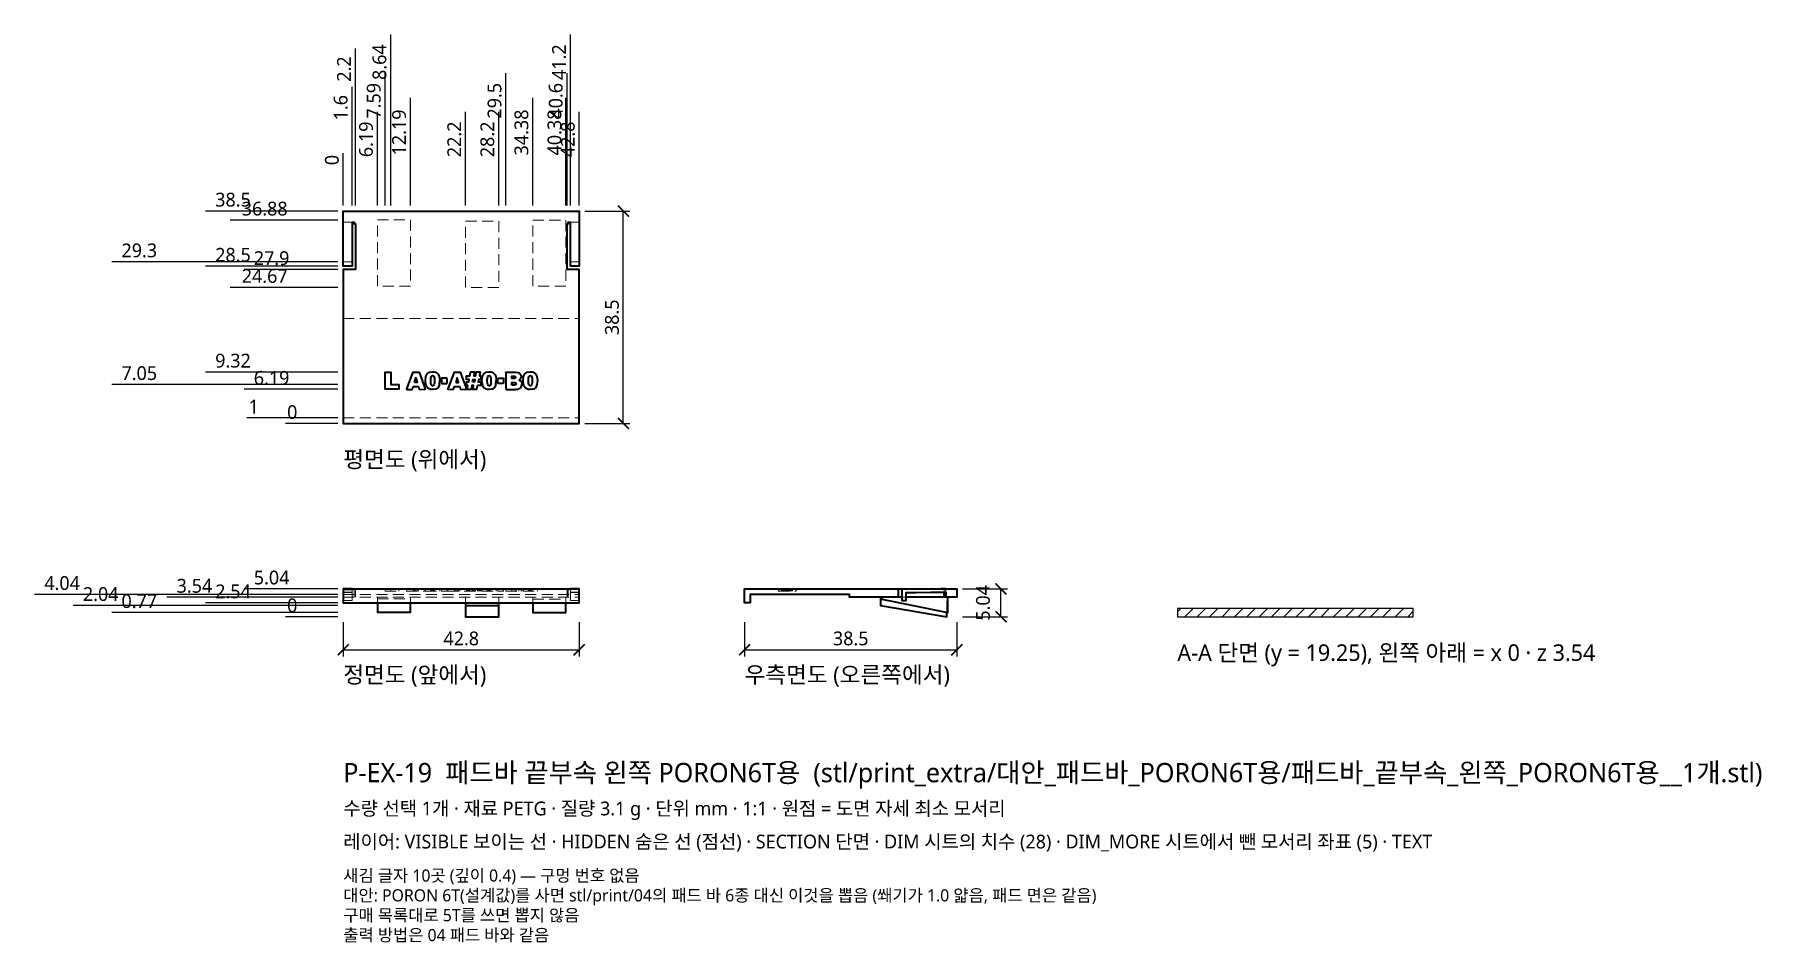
# Model space of a CAD drawing. Header units: millimetres. Extents: x -56 to 257, y -59 to 106.
import ezdxf

# ---------------------------------------------------------------- set-up
doc = ezdxf.new("R2010")
doc.units = ezdxf.units.MM
doc.linetypes.add('HIDDEN', pattern=[3, 2, -1])
for name, color, linetype, lineweight in [('DIM', 4, 'CONTINUOUS', 13), ('DIM_MORE', 3, 'CONTINUOUS', 13), ('HIDDEN', 8, 'HIDDEN', 18), ('SECTION', 5, 'CONTINUOUS', 25), ('TEXT', 7, 'CONTINUOUS', 18), ('VISIBLE', 7, 'CONTINUOUS', 35)]:
    doc.layers.add(name, color=color, linetype=linetype, lineweight=lineweight)
doc.styles.add('KR', font='malgun.ttf')
doc.dimstyles.new('TOCCATA', dxfattribs={"dimtxt": 2.5, "dimasz": 2, "dimexe": 1.2, "dimexo": 1, "dimgap": 0.8, "dimtad": 1, "dimdsep": 46, "dimtxsty": 'KR', "dimblk": 'ARCHTICK', "dimcen": 2.5, "dimazin": 3, "dimtfac": 0.5, "dimtmove": 2, "dimatfit": 3})

# ---------------------------------------------------------------- blocks, each defined once
blk = doc.blocks.new('_ARCHTICK')
at = {"color": 0, "linetype": 'BYBLOCK', "const_width": 0.15}
blk.add_lwpolyline([(-0.5, -0.5), (0.5, 0.5)], dxfattribs=at)
blk = doc.blocks.new('*D6')
for p, q in [((1.6, 84.54), (1.6, 96.04)), ((1.6, 80.54), (1.6, 84.54)), ((1.6, 74.54), (1.6, 80.54))]:
    blk.add_line(p, q)
at = {"layer": 'Defpoints'}
for p in [(1.6, 88.54), (1.6, 73.54), (0, 35.04)]:
    blk.add_point(p, dxfattribs=at)
at = {"layer": 'DIM', "insert": (-0.45, 92.29), "char_height": 2.5, "attachment_point": 5, "rotation": 90, "style": 'KR'}
blk.add_mtext('1.6', dxfattribs=at)
blk = doc.blocks.new('*D9')
for p, q in [((7.59, 84.54), (7.59, 98.54)), ((7.59, 80.54), (7.59, 84.54)), ((7.59, 74.54), (7.59, 80.54))]:
    blk.add_line(p, q)
at = {"layer": 'Defpoints'}
for p in [(7.59, 88.54), (7.59, 73.54), (0, 35.04)]:
    blk.add_point(p, dxfattribs=at)
at = {"layer": 'DIM', "insert": (5.54, 93.54), "char_height": 2.5, "attachment_point": 5, "rotation": 90, "style": 'KR'}
blk.add_mtext('7.59', dxfattribs=at)
blk = doc.blocks.new('*D17')
for p, q in [((40.6, 84.54), (40.6, 98.54)), ((40.6, 80.54), (40.6, 84.54)), ((40.6, 74.54), (40.6, 80.54))]:
    blk.add_line(p, q)
at = {"layer": 'Defpoints'}
for p in [(40.6, 88.54), (40.6, 73.54), (0, 35.04)]:
    blk.add_point(p, dxfattribs=at)
at = {"layer": 'DIM', "insert": (38.55, 93.54), "char_height": 2.5, "attachment_point": 5, "rotation": 90, "style": 'KR'}
blk.add_mtext('40.6', dxfattribs=at)

msp = doc.modelspace()

# ---------------------------------------------------------------- hatches: boundary and pattern name
at = {"layer": 'SECTION'}
h = msp.add_hatch(dxfattribs=at)
h.set_pattern_fill('ANSI31', scale=0.5)
h.paths.add_polyline_path([(194.1, 1.5), (151.3, 1.5), (151.3, 0), (194.1, 0)])

# ---------------------------------------------------------------- linework, layer by layer
at = {"layer": 'HIDDEN'}
for points in [[(0, 71.543), (1.593, 71.543)], [(6.187, 59.933), (6.187, 71.933), (12.187, 71.933), (12.187, 59.933), (6.187, 59.933)], [(22.2, 59.713), (22.2, 71.713), (28.2, 71.713), (28.2, 59.713), (22.2, 59.713)], [(34.375, 59.923), (34.375, 71.923), (40.375, 71.923), (40.375, 59.923), (34.375, 59.923)], [(41.207, 71.543), (42.8, 71.543)], [(0, 64.343), (1.6, 64.343)], [(41.2, 64.343), (42.8, 64.343)], [(0, 54.043), (42.8, 54.043)], [(0, 36.043), (42.8, 36.043)], [(0, 2.94), (1.6, 2.94), (1.6, 5.036)], [(0, 5), (1.6, 5)], [(0, 4.443), (1.6, 4.443)], [(0, 4.44), (1.6, 4.44)], [(0, 4.434), (1.6, 4.434)], [(0, 4.4), (1.6, 4.4)], [(0, 4.04), (42.8, 4.04)], [(0, 3.54), (42.8, 3.54)], [(2, 3.54), (2, 5.04)], [(2.2, 3.54), (2.2, 5.04)], [(6.187, 2.544), (6.187, 3.54)], [(6.187, 3.25), (12.187, 3.25)], [(7.59, 5.04), (7.59, 4.64), (10.088, 4.64), (10.088, 5.04)], [(8.638, 4.64), (8.638, 5.04)], [(11.488, 5.04), (11.488, 4.64), (14.881, 4.64), (14.881, 5.04)], [(12.187, 2.544), (12.187, 3.54)], [(12.688, 4.64), (12.688, 5.04)], [(12.925, 4.64), (12.925, 5.04)], [(13.174, 4.64), (13.174, 5.04)], [(13.426, 4.64), (13.426, 5.04)], [(13.657, 4.64), (13.657, 5.04)], [(14.923, 5.04), (14.923, 4.64), (17.5, 4.64), (17.5, 5.04)], [(15.872, 4.64), (15.872, 5.04)], [(15.959, 4.64), (15.959, 5.04)], [(15.968, 4.64), (15.968, 5.04)], [(16.06, 4.64), (16.06, 5.04)], [(16.073, 4.64), (16.073, 5.04)], [(16.204, 4.64), (16.204, 5.04)], [(16.211, 4.64), (16.211, 5.04)], [(16.303, 4.64), (16.303, 5.04)], [(16.346, 4.64), (16.346, 5.04)], [(16.385, 4.64), (16.385, 5.04)], [(16.453, 4.64), (16.453, 5.04)], [(16.55, 4.64), (16.55, 5.04)], [(17.807, 5.04), (17.807, 4.64), (18.818, 4.64), (18.818, 5.04)], [(18.957, 5.04), (18.957, 4.64), (24.975, 4.64), (24.975, 5.04)], [(20.157, 4.64), (20.157, 5.04)], [(20.394, 4.64), (20.394, 5.04)], [(20.643, 4.64), (20.643, 5.04)], [(20.894, 4.64), (20.894, 5.04)], [(21.126, 4.64), (21.126, 5.04)], [(22.2, 2.533), (22.2, 3.54)], [(22.343, 4.64), (22.343, 5.04)], [(22.35, 4.64), (22.35, 5.04)], [(22.48, 4.64), (22.48, 5.04)], [(22.616, 4.64), (22.616, 5.04)], [(22.75, 4.64), (22.75, 5.04)], [(22.832, 4.64), (22.832, 5.04)], [(22.969, 4.64), (22.969, 5.04)], [(23.317, 4.64), (23.317, 5.04)], [(23.455, 4.64), (23.455, 5.04)], [(23.512, 4.64), (23.512, 5.04)], [(23.539, 4.64), (23.539, 5.04)], [(23.643, 4.64), (23.643, 5.04)], [(23.672, 4.64), (23.672, 5.04)], [(23.782, 4.64), (23.782, 5.04)], [(23.808, 4.64), (23.808, 5.04)], [(23.863, 4.64), (23.863, 5.04)], [(23.999, 4.64), (23.999, 5.04)], [(24.351, 4.64), (24.351, 5.04)], [(24.488, 4.64), (24.488, 5.04)], [(24.569, 4.64), (24.569, 5.04)], [(24.707, 4.64), (24.707, 5.04)], [(24.837, 4.64), (24.837, 5.04)], [(25.165, 5.04), (25.165, 4.64), (27.741, 4.64), (27.741, 5.04)], [(26.113, 4.64), (26.113, 5.04)], [(26.201, 4.64), (26.201, 5.04)], [(26.209, 4.64), (26.209, 5.04)], [(26.302, 4.64), (26.302, 5.04)], [(26.314, 4.64), (26.314, 5.04)], [(26.445, 4.64), (26.445, 5.04)], [(26.452, 4.64), (26.452, 5.04)], [(26.545, 4.64), (26.545, 5.04)], [(26.588, 4.64), (26.588, 5.04)], [(26.627, 4.64), (26.627, 5.04)], [(26.695, 4.64), (26.695, 5.04)], [(26.791, 4.64), (26.791, 5.04)], [(28.049, 5.04), (28.049, 4.64), (29.06, 4.64), (29.06, 5.04)], [(28.2, 2.533), (28.2, 3.54)], [(29.505, 4.64), (32.403, 4.64), (32.403, 5.04)], [(29.505, 4.64), (29.505, 5.04), (29.505, 4.64)], [(30.561, 4.64), (30.561, 5.04)], [(31.168, 4.64), (31.168, 5.04)], [(31.215, 4.64), (31.215, 5.04)], [(31.232, 4.64), (31.232, 5.04)], [(31.275, 4.64), (31.275, 5.04)], [(31.332, 4.64), (31.332, 5.04)], [(31.351, 4.64), (31.351, 5.04)], [(31.868, 4.64), (31.868, 5.04)], [(32.264, 4.64), (32.264, 5.04)], [(32.634, 5.04), (32.634, 4.64), (35.21, 4.64), (35.21, 5.04)], [(33.582, 4.64), (33.582, 5.04)], [(33.67, 4.64), (33.67, 5.04)], [(33.678, 4.64), (33.678, 5.04)], [(33.771, 4.64), (33.771, 5.04)], [(33.783, 4.64), (33.783, 5.04)], [(33.914, 4.64), (33.914, 5.04)], [(33.921, 4.64), (33.921, 5.04)], [(34.014, 4.64), (34.014, 5.04)], [(34.057, 4.64), (34.057, 5.04)], [(34.096, 4.64), (34.096, 5.04)], [(34.164, 4.64), (34.164, 5.04)], [(34.26, 4.64), (34.26, 5.04)], [(34.375, 2.545), (34.375, 3.54)], [(34.375, 3.18), (40.375, 3.18)], [(40.375, 2.545), (40.375, 3.54)], [(40.6, 3.54), (40.6, 5.04)], [(40.8, 3.54), (40.8, 5.04)], [(42.8, 2.94), (41.2, 2.94), (41.2, 5.036)], [(41.2, 5), (42.8, 5)], [(41.2, 4.443), (42.8, 4.443)], [(41.2, 4.44), (42.8, 4.44)], [(41.2, 4.434), (42.8, 4.434)], [(41.2, 4.4), (42.8, 4.4)], [(78.937, 5.04), (78.937, 4.64), (82.164, 4.64), (82.164, 5.04)], [(78.987, 4.64), (78.987, 5.04)], [(79.04, 4.64), (82.058, 5.04)], [(79.483, 4.64), (79.483, 5.04)], [(79.628, 4.64), (79.628, 5.04)], [(79.645, 4.64), (79.645, 5.04)], [(79.66, 4.64), (79.66, 5.04)], [(79.67, 4.64), (79.67, 5.04)], [(79.699, 4.64), (79.699, 5.04)], [(79.753, 4.64), (79.753, 5.04)], [(79.803, 4.64), (79.803, 5.04)], [(79.826, 4.64), (79.826, 5.04)], [(79.847, 4.64), (79.847, 5.04)], [(79.902, 4.64), (79.902, 5.04)], [(80.007, 4.64), (80.007, 5.04)], [(80.072, 4.64), (80.072, 5.04)], [(80.101, 4.64), (80.101, 5.04)], [(80.172, 4.64), (80.172, 5.04)], [(80.242, 4.64), (80.242, 5.04)], [(80.253, 4.64), (80.253, 5.04)], [(80.346, 4.64), (80.346, 5.04)], [(80.652, 4.64), (80.652, 5.04)], [(80.744, 4.64), (80.744, 5.04)], [(80.934, 4.64), (80.934, 5.04)], [(80.996, 4.64), (80.996, 5.04)], [(81.028, 4.64), (81.028, 5.04), (81.028, 4.64)], [(81.064, 4.64), (81.064, 5.04)], [(81.069, 4.64), (81.069, 5.04)], [(81.165, 4.64), (81.165, 5.04)], [(81.258, 4.64), (81.258, 5.04)], [(81.312, 4.64), (81.312, 5.04)], [(81.315, 4.64), (81.315, 5.04)], [(81.322, 4.64), (81.322, 5.04)], [(81.384, 4.64), (81.384, 5.04)], [(81.431, 4.64), (81.431, 5.04)], [(81.445, 4.64), (81.445, 5.04)], [(81.487, 4.64), (81.487, 5.04)], [(82.113, 4.64), (82.113, 5.04)], [(97.69, 3.54), (97.69, 3.25), (109.69, 0.82)], [(101.302, 3.54), (102.099, 3.54)], [(109, 4.438), (109, 5.04)], [(109.3, 4.44), (109.3, 5.04)], [(109.47, 0.82), (109.47, 3.54)]]:
    msp.add_lwpolyline(points, dxfattribs=at)
at = {"layer": 'SECTION'}
msp.add_lwpolyline([(194.1, 1.5), (151.3, 1.5), (151.3, 0), (194.1, 0)], close=True, dxfattribs=at)
at = {"layer": 'VISIBLE'}
for points in [[(1.6, 71.543), (1.6, 63.543), (0, 63.543), (0, 73.543), (42.8, 73.543), (42.8, 63.543), (41.2, 63.543), (41.2, 71.543)], [(1.593, 71.543), (2, 71.543), (2, 71.243), (2.2, 71.243), (2.2, 62.943), (0, 62.943), (0, 35.043), (42.8, 35.043), (42.8, 62.943), (40.6, 62.943), (40.6, 71.243), (40.8, 71.243), (40.8, 71.543), (41.207, 71.543)], [(7.59, 41.284), (7.592, 44.314), (7.612, 44.343), (7.644, 44.356), (8.596, 44.354), (8.625, 44.334), (8.638, 44.302), (8.638, 42.09), (10.034, 42.09), (10.057, 42.083), (10.078, 42.064), (10.088, 42.036), (10.086, 41.273), (10.067, 41.244), (10.035, 41.231), (7.644, 41.231), (7.627, 41.235), (7.607, 41.248), (7.594, 41.267), (7.59, 41.284)], [(12.623, 44.319), (11.49, 41.306), (11.489, 41.276), (11.499, 41.255), (11.516, 41.239), (11.544, 41.23), (12.503, 41.23), (12.52, 41.235), (12.54, 41.248), (12.553, 41.267), (12.688, 41.726), (13.657, 41.726), (13.794, 41.267), (13.811, 41.244), (13.837, 41.231), (14.827, 41.23), (14.85, 41.237), (14.871, 41.257), (14.881, 41.284), (14.879, 41.308)], [(12.623, 44.319), (12.622, 44.318)], [(12.623, 44.319), (12.645, 44.346), (12.672, 44.356), (13.693, 44.356), (13.716, 44.351), (13.739, 44.333), (14.879, 41.308)], [(17.429, 42.095), (17.211, 41.583), (16.818, 41.283), (16.802, 41.276), (16.216, 41.179), (15.853, 41.211), (15.567, 41.307), (15.342, 41.466), (15.162, 41.683), (15.06, 41.889), (14.986, 42.153), (14.939, 42.463), (14.923, 42.806), (15.003, 43.55), (15.246, 44.043), (15.661, 44.318), (16.23, 44.408), (16.517, 44.388), (16.751, 44.329), (16.939, 44.237), (17.088, 44.122), (17.205, 43.993), (17.294, 43.856), (17.361, 43.707), (17.413, 43.535), (17.478, 43.185), (17.5, 42.816)], [(20.119, 44.349), (20.104, 44.339), (20.091, 44.319), (18.959, 41.306), (18.957, 41.282), (18.968, 41.255), (18.985, 41.239), (19.013, 41.23), (19.972, 41.231), (19.989, 41.235), (20.009, 41.248), (20.022, 41.267), (20.157, 41.726), (21.126, 41.726), (21.263, 41.267), (21.28, 41.244), (21.306, 41.231), (22.296, 41.23), (22.324, 41.24), (22.34, 41.257), (22.35, 41.284), (22.348, 41.308)], [(20.12, 44.347), (20.125, 44.349)], [(20.124, 44.352), (20.141, 44.356), (21.162, 44.356), (21.185, 44.351), (21.208, 44.333), (22.348, 41.308)], [(24.213, 41.223), (24.194, 41.195), (24.162, 41.181), (23.566, 41.181), (23.534, 41.195), (23.517, 41.218), (23.512, 41.247), (23.643, 41.903), (23.317, 41.903), (23.178, 41.223), (23.159, 41.195), (23.126, 41.181), (22.534, 41.181), (22.512, 41.188), (22.494, 41.203), (22.483, 41.224), (22.481, 41.247), (22.616, 41.903), (22.397, 41.903), (22.365, 41.916), (22.348, 41.94), (22.343, 41.957), (22.344, 42.541), (22.35, 42.557), (22.365, 42.576), (22.397, 42.589), (22.75, 42.589), (22.832, 42.988), (22.397, 42.988), (22.375, 42.995), (22.357, 43.009), (22.343, 43.042), (22.344, 43.626), (22.353, 43.647), (22.365, 43.66), (22.397, 43.674), (22.969, 43.674), (23.106, 44.365), (23.121, 44.39), (23.146, 44.405), (23.755, 44.407), (23.777, 44.4), (23.799, 44.381), (23.806, 44.365), (23.808, 44.341), (23.672, 43.674), (23.999, 43.674), (24.138, 44.365), (24.145, 44.381), (24.162, 44.397), (24.189, 44.407), (24.783, 44.407), (24.815, 44.394), (24.833, 44.371), (24.837, 44.342), (24.707, 43.674), (24.921, 43.674), (24.953, 43.66), (24.971, 43.637), (24.975, 43.62), (24.974, 43.036), (24.968, 43.019), (24.953, 43.001), (24.921, 42.988), (24.569, 42.988), (24.488, 42.589), (24.921, 42.589), (24.944, 42.582), (24.962, 42.567), (24.975, 42.535), (24.974, 41.951), (24.968, 41.934), (24.953, 41.916), (24.921, 41.903), (24.351, 41.903)], [(27.671, 42.095), (27.453, 41.583), (27.06, 41.283), (27.043, 41.276), (26.457, 41.179), (26.095, 41.211), (25.808, 41.307), (25.583, 41.466), (25.404, 41.683), (25.302, 41.889), (25.228, 42.153), (25.181, 42.463), (25.165, 42.806), (25.244, 43.55), (25.487, 44.043), (25.902, 44.318), (26.472, 44.408), (26.759, 44.388), (26.993, 44.329), (27.181, 44.237), (27.33, 44.122), (27.447, 43.993), (27.536, 43.856), (27.602, 43.707), (27.655, 43.535), (27.719, 43.185), (27.741, 42.816)], [(29.505, 44.302), (29.504, 44.296)], [(29.505, 44.302), (29.511, 44.325), (29.526, 44.343)], [(29.505, 44.302), (29.505, 41.284), (29.511, 41.262), (29.526, 41.244), (29.558, 41.23), (31.172, 41.23), (31.327, 41.241), (31.596, 41.273), (31.807, 41.314), (31.97, 41.38), (32.15, 41.518), (32.285, 41.693), (32.374, 41.912)], [(29.527, 44.341), (29.532, 44.344)], [(29.531, 44.346), (29.558, 44.356)], [(29.558, 44.358), (31.305, 44.359)], [(31.306, 44.356), (31.712, 44.297), (32.011, 44.125), (32.201, 43.863), (32.264, 43.55), (32.219, 43.28), (32.08, 43.049), (31.937, 42.929), (31.868, 42.896)], [(32.65, 42.463), (32.634, 42.806), (32.715, 43.555), (32.956, 44.043), (33.361, 44.313), (33.377, 44.32), (33.941, 44.408), (34.228, 44.388), (34.462, 44.329), (34.65, 44.237), (34.799, 44.122), (34.916, 43.993), (35.005, 43.856), (35.071, 43.707), (35.124, 43.535), (35.188, 43.185), (35.21, 42.816), (35.14, 42.095), (34.922, 41.583), (34.529, 41.283), (34.512, 41.276), (33.92, 41.179), (33.564, 41.211), (33.277, 41.307), (33.052, 41.466), (32.873, 41.683), (32.771, 41.889), (32.697, 42.153), (32.65, 42.463)], [(12.925, 42.497), (13.174, 43.313), (13.426, 42.497), (12.925, 42.497)], [(14.879, 41.308), (14.877, 41.311)], [(15.872, 42.804), (15.894, 43.274), (15.959, 43.556), (16.06, 43.688), (16.204, 43.73), (16.346, 43.688), (16.453, 43.558), (16.525, 43.273), (16.55, 42.781), (16.539, 42.432), (16.506, 42.194), (16.455, 42.041), (16.385, 41.942), (16.303, 41.888), (16.211, 41.871), (16.073, 41.914), (15.968, 42.046), (15.896, 42.329), (15.872, 42.804)], [(17.429, 42.095), (17.5, 42.816)], [(17.429, 42.095), (17.5, 42.816)], [(17.839, 43.265), (17.817, 43.245), (17.807, 43.218), (17.807, 42.369), (17.814, 42.347), (17.824, 42.332), (17.839, 42.322), (17.861, 42.315), (18.765, 42.315), (18.782, 42.319), (18.805, 42.337), (18.818, 42.369), (18.818, 43.218), (18.812, 43.24), (18.801, 43.254), (18.787, 43.265), (18.765, 43.271), (17.861, 43.271), (17.844, 43.267)], [(17.837, 43.267), (17.843, 43.27)], [(20.394, 42.497), (20.894, 42.497), (20.643, 43.313), (20.394, 42.497)], [(22.348, 41.308), (22.346, 41.311)], [(23.455, 42.589), (23.539, 42.988), (23.863, 42.988), (23.782, 42.589), (23.455, 42.589)], [(24.213, 41.223), (24.351, 41.903)], [(24.213, 41.223), (24.351, 41.903)], [(26.113, 42.804), (26.136, 43.274), (26.201, 43.556), (26.302, 43.688), (26.445, 43.73), (26.588, 43.688), (26.695, 43.558), (26.766, 43.273), (26.791, 42.781), (26.78, 42.432), (26.748, 42.194), (26.696, 42.041), (26.627, 41.942), (26.545, 41.888), (26.452, 41.871), (26.314, 41.914), (26.209, 42.046), (26.138, 42.329), (26.113, 42.804)], [(27.671, 42.095), (27.741, 42.816)], [(27.671, 42.095), (27.741, 42.816)], [(29.006, 43.271), (29.029, 43.265), (29.043, 43.254), (29.053, 43.24), (29.06, 43.218), (29.06, 42.369), (29.053, 42.347), (29.043, 42.332), (29.029, 42.322), (29.006, 42.315), (28.103, 42.315), (28.08, 42.322), (28.066, 42.332), (28.056, 42.347), (28.049, 42.369), (28.049, 43.218), (28.056, 43.24), (28.07, 43.258)], [(28.103, 43.271), (28.07, 43.26)], [(28.103, 43.271), (29.006, 43.271)], [(28.103, 43.271), (29.006, 43.271)], [(30.561, 43.177), (30.561, 43.627), (30.908, 43.627), (31.075, 43.61), (31.168, 43.566), (31.215, 43.501), (31.232, 43.408), (31.215, 43.307), (31.167, 43.239), (31.073, 43.194), (30.903, 43.177), (30.561, 43.177)], [(30.561, 41.996), (30.561, 42.486), (30.97, 42.486), (31.165, 42.466), (31.276, 42.416), (31.332, 42.344), (31.351, 42.25), (31.331, 42.146), (31.274, 42.069), (31.163, 42.016), (30.972, 41.996), (30.561, 41.996)], [(31.868, 42.896), (32.018, 42.839)], [(31.868, 42.896), (32.018, 42.839)], [(32.018, 42.839), (32.24, 42.656), (32.361, 42.428), (32.403, 42.144)], [(32.374, 41.912), (32.403, 42.144)], [(32.374, 41.912), (32.403, 42.144)], [(33.582, 42.804), (33.605, 43.274), (33.67, 43.556), (33.771, 43.688), (33.914, 43.73), (34.057, 43.688), (34.164, 43.558), (34.235, 43.273), (34.26, 42.781), (34.249, 42.432), (34.217, 42.194), (34.165, 42.041), (34.096, 41.942), (34.014, 41.888), (33.921, 41.871), (33.783, 41.914), (33.678, 42.046), (33.607, 42.329), (33.582, 42.804)], [(0, 5.034), (1.6, 5.034), (1.6, 5.043), (0, 5.043), (0, 2.54), (42.8, 2.54), (42.8, 5.043), (41.2, 5.043), (41.2, 5.036), (42.8, 5.034)], [(0, 5.04), (42.8, 5.04)], [(101.302, 3.54), (91.8, 3.54), (91.8, 4.04), (73.8, 4.04), (73.8, 2.54), (72.8, 2.54), (72.8, 5.04), (111.3, 5.04), (111.3, 3.54), (102.099, 3.54)], [(97.47, 3.54), (97.47, 2.04), (109.47, 0), (109.47, 0.82)], [(97.68, 3.54), (97.68, 3.18), (109.68, 0.77), (109.68, 3.54)], [(100.7, 3.54), (100.7, 5.04)], [(109.3, 5.04), (108.4, 5.043), (107.5, 5.034), (106.6, 5.035), (103.9, 5.01), (102.1, 5), (101.3, 5.04), (101.3, 2.94), (102.1, 2.94), (102.1, 4.4), (103.9, 4.41), (106.6, 4.435), (107.5, 4.434), (108.4, 4.443), (109.3, 4.44), (109.3, 3.54)], [(109, 3.54), (109, 4.438)], [(109.69, 0.82), (109.69, 3.54)], [(6.187, 2.545), (6.187, 0.82), (12.187, 0.82), (12.187, 2.545)], [(22.2, 2.535), (22.2, 0), (28.2, 0), (28.2, 2.535)], [(22.2, 2.04), (28.2, 2.04)], [(34.375, 2.545), (34.375, 0.77), (40.375, 0.77), (40.375, 2.545)]]:
    msp.add_lwpolyline(points, dxfattribs=at)

# ---------------------------------------------------------------- texts
at = {"layer": 'TEXT', "style": 'KR'}
for s, height, p in [('평면도 (위에서)', 3, (0, 27.043)), ('A-A 단면 (y = 19.25), 왼쪽 아래 = x 0 · z 3.54', 3, (151.3, -8)), ('정면도 (앞에서)', 3, (0, -12)), ('우측면도 (오른쪽에서)', 3, (72.8, -12)), ('P-EX-19  패드바 끝부속 왼쪽 PORON6T용  (stl/print_extra/대안_패드바_PORON6T용/패드바_끝부속_왼쪽_PORON6T용__1개.stl)', 3.5, (0, -30)), ('수량 선택 1개 · 재료 PETG · 질량 3.1 g · 단위 mm · 1:1 · 원점 = 도면 자세 최소 모서리', 2.5, (0, -36)), ('레이어: VISIBLE 보이는 선 · HIDDEN 숨은 선 (점선) · SECTION 단면 · DIM 시트의 치수 (28) · DIM_MORE 시트에서 뺀 모서리 좌표 (5) · TEXT', 2.5, (0, -42)), ('새김 글자 10곳 (깊이 0.4) — 구멍 번호 없음', 2.2, (0, -48)), ('대안: PORON 6T(설계값)를 사면 stl/print/04의 패드 바 6종 대신 이것을 뽑음 (쐐기가 1.0 얇음, 패드 면은 같음)', 2.2, (0, -51.6)), ('구매 목록대로 5T를 쓰면 뽑지 않음', 2.2, (0, -55.2)), ('출력 방법은 04 패드 바와 같음', 2.2, (0, -58.8))]:
    msp.add_text(s, height=height, dxfattribs=at).set_placement(p)

# ---------------------------------------------------------------- dimensions: what is measured, and where the dimension line sits
at = {"layer": 'DIM'}
for feature_location, offset, dtype, origin in [((8.64, 73.543), (0, 22), 1, (0, 35.043)), ((41.2, 73.543), (0, 22), 1, (0, 35.043)), ((2.2, 73.543), (0, 22), 1, (0, 35.043)), ((29.5, 73.543), (0, 15), 1, (0, 35.043)), ((12.19, 73.543), (0, 8), 1, (0, 35.043)), ((34.38, 73.543), (0, 8), 1, (0, 35.043)), ((40.38, 73.543), (0, 8), 1, (0, 35.043)), ((6.19, 73.543), (0, 8), 1, (0, 35.043)), ((22.2, 73.543), (0, 8), 1, (0, 35.043)), ((28.2, 73.543), (0, 8), 1, (0, 35.043)), ((42.8, 73.543), (0, 8), 1, (0, 35.043)), ((0, 73.543261528), (0, 8), 1, (0, 35.043261528)), ((0, 73.543), (-15, 0), 0, (0, 35.043)), ((0, 71.923), (-8, 0), 0, (0, 35.043)), ((0, 63.543), (-15, 0), 0, (0, 35.043)), ((0, 62.943), (-8, 0), 0, (0, 35.043)), ((0, 59.713), (-8, 0), 0, (0, 35.043)), ((0, 44.363), (-15, 0), 0, (0, 35.043)), ((0, 41.233), (-8, 0), 0, (0, 35.043)), ((0, 36.043), (-15, 0), 0, (0, 35.043)), ((0, 35.043261528), (-8, 0), 0, (0, 35.043261528)), ((0, 3.54), (-22, 0), 0, (0, 0)), ((0, 5.04), (-8, 0), 0, (0, 0)), ((0, 2.54), (-15, 0), 0, (0, 0)), ((0, 0), (-8, 0), 0, (0, 0))]:
    msp.add_ordinate_dim(feature_location=feature_location, offset=offset, dtype=dtype, origin=origin, dimstyle='TOCCATA', dxfattribs=at).render()
for feature_location, picture, middle in [((7.59, 73.543), '*D9', (5.54, 93.543)), ((40.6, 73.543), '*D17', (38.55, 93.543)), ((1.6, 73.543), '*D6', (-0.45, 92.293))]:
    dim = msp.add_ordinate_dim(feature_location=feature_location, offset=(0, 15), dtype=1, origin=(0, 35.043), dimstyle='TOCCATA', dxfattribs=at)
    dim.commit()
    dim.dimension.update_dxf_attribs({"geometry": picture, "text_midpoint": middle})
for base, p1, p2 in [((50.8, 35.043), (42.8, 35.043), (42.8, 73.543)), ((119.3, 0), (111.3, 0), (111.3, 5.043))]:
    msp.add_linear_dim(base=base, p1=p1, p2=p2, angle=90, dimstyle='TOCCATA', dxfattribs=at).render()
for base, p1, p2 in [((0, -6), (0, 0), (42.8, 0)), ((72.8, -6), (72.8, 0), (111.3, 0))]:
    msp.add_linear_dim(base=base, p1=p1, p2=p2, dimstyle='TOCCATA', dxfattribs=at).render()
at = {"layer": 'DIM_MORE'}
for feature_location, offset, origin in [((0, 64.343), (-32, 0), (0, 35.043)), ((0, 42.093), (-32, 0), (0, 35.043)), ((0, 4.04), (-46, 0), (0, 0)), ((0, 2.04), (-39, 0), (0, 0)), ((0, 0.77), (-32, 0), (0, 0))]:
    msp.add_ordinate_dim(feature_location=feature_location, offset=offset, dtype=0, origin=origin, dimstyle='TOCCATA', dxfattribs=at).render()

doc.saveas('drawing.dxf')
